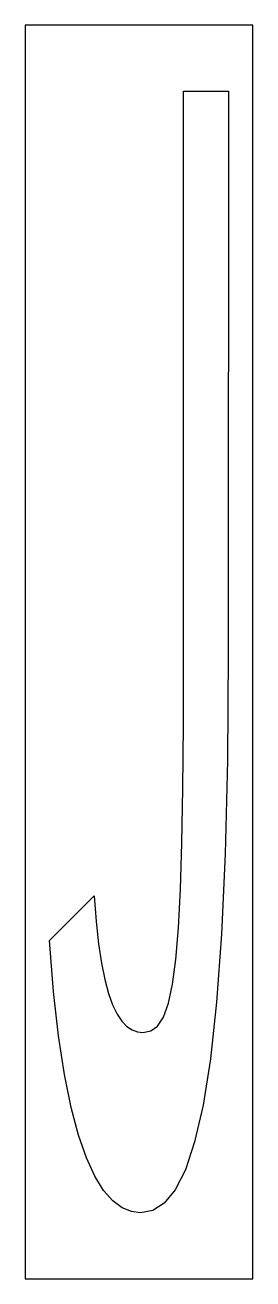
# Model space of a CAD drawing. Extents: x 0 to 20, y 0 to 110.
import ezdxf

# ---------------------------------------------------------------- set-up
doc = ezdxf.new("R2010")
doc.units = 0
doc.layers.add('CUT', color=7, linetype='Continuous')
doc.layers.add('OUTSIDE', color=1, linetype='Continuous')

msp = doc.modelspace()

# ---------------------------------------------------------------- linework, layer by layer
at = {"layer": 'CUT'}
msp.add_lwpolyline([(6.2319, 31.3673), (6.4475, 29.4073), (6.7023, 27.7119), (6.9963, 26.2615), (7.3197, 25.0463), (7.6823, 24.0369), (8.0743, 23.2333), (8.4957, 22.6061), (8.9367, 22.1455), (9.3875, 21.8417), (9.8579, 21.6653), (10.3381, 21.6163), (11.0339, 21.7535), (11.6317, 22.1847), (12.1413, 22.9785), (12.5823, 24.1839), (12.9351, 25.8499), (13.2291, 28.0353), (13.4643, 30.7989), (13.6407, 34.1799), (13.7681, 38.2371), (13.8465, 43.0293), (13.8955, 48.6055), (13.9053, 55.0245), (13.9053, 61.7571), (13.9053, 68.1859), (13.9053, 74.2717), (13.9053, 79.9655), (13.9053, 85.1889), (13.9053, 89.8929), (13.9053, 94.0383), (13.9053, 97.5467), (13.9053, 100.3789), (13.9053, 102.4663), (13.9053, 103.7599), (13.9053, 104.2009), (17.8547, 104.2009), (17.8351, 54.9265), (17.7665, 45.4891), (17.5705, 37.2963), (17.2471, 30.2501), (16.8061, 24.2819), (16.2671, 19.3035), (15.6203, 15.2561), (14.8853, 12.0319), (14.0719, 9.5819), (13.1801, 7.8081), (12.2197, 6.6419), (11.2103, 5.9951), (10.1421, 5.7991), (9.3287, 5.9069), (8.5153, 6.2499), (7.7019, 6.8575), (6.8983, 7.7689), (6.1241, 9.0037), (5.3891, 10.6109), (4.6835, 12.6101), (4.0367, 15.0405), (3.4487, 17.9315), (2.9391, 21.3125), (2.4981, 25.2227), (2.1453, 29.6817), (6.0653, 33.6017)], close=True, dxfattribs=at)
at = {"layer": 'OUTSIDE'}
msp.add_lwpolyline([(0, 0), (20, 0), (20, 110), (0, 110)], close=True, dxfattribs=at)

doc.saveas('drawing.dxf')
